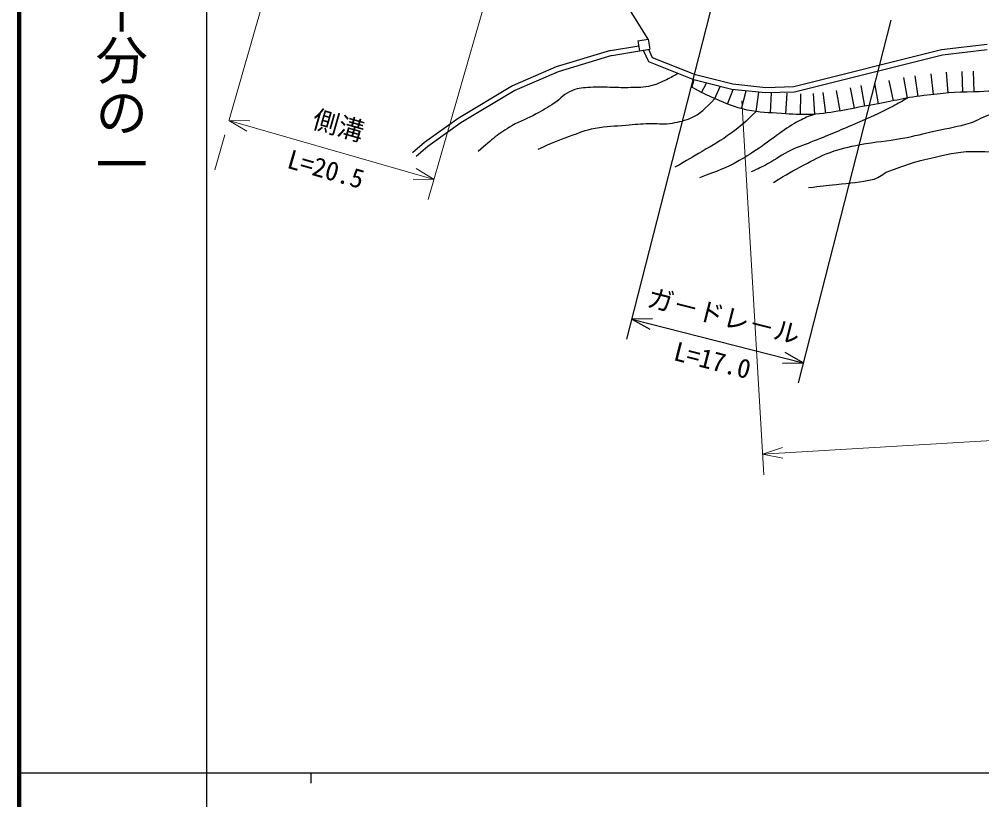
# Model space of a CAD drawing. Units: millimetres, scale not verified. Extents: x 40000 to 680000, y 20000 to 380000.
# Drawn here: x 40000 to 132444, y 202409 to 277418 of the extents above; entities that cross this region are included whole.
import ezdxf
from ezdxf.enums import TextEntityAlignment as Align

# ---------------------------------------------------------------- set-up
doc = ezdxf.new("R2010")
doc.units = ezdxf.units.MM
doc.header["$LTSCALE"] = 1000
doc.linetypes.add('CHAIN', pattern=[18.5, 12, -1.5, 3.5, -1.5])
for name, color, linetype, lineweight in [('M-BGD', 7, 'Continuous', 25), ('M-BMK', 2, 'CHAIN', 13), ('M-STR-HTXT', 7, 'Continuous', 13), ('M-STR-STRC', 7, 'Continuous', 25), ('M-TTL', 2, 'Continuous', 140), ('M-TTL-BAND', 7, 'Continuous', 25)]:
    doc.layers.add(name, color=color, linetype=linetype, lineweight=lineweight)
doc.styles.add('@ＭＳ ゴシック', font='')
doc.styles.add('ＭＳ ゴシック', font='')
doc.styles.get('@ＭＳ ゴシック').set_extended_font_data('@MS Gothic')
doc.styles.get('ＭＳ ゴシック').set_extended_font_data('MS Gothic')

msp = doc.modelspace()

# ---------------------------------------------------------------- linework, layer by layer
at = {"layer": 'M-BGD'}
for p, q in [((100409, 275516), (95464, 283458)), ((99422, 275355), (100409, 275516)), ((100409, 275516), (100570, 274529)), ((96787, 274419), (99502, 274862)), ((99422, 275355), (99583, 274368)), ((132958, 274997), (128587, 274470)), ((96787, 274419), (91583, 272841)), ((96900, 273931), (91755, 272371)), ((96900, 273931), (99583, 274368)), ((99583, 274368), (100570, 274529)), ((100456, 273331), (99955, 274429)), ((100828, 273720), (100467, 274512)), ((104955, 272064), (100828, 273720)), ((128587, 274470), (114394, 270909)), ((128678, 273977), (114463, 270411)), ((132969, 274494), (128678, 273977)), ((91583, 272841), (87381, 271032)), ((104800, 271587), (100456, 273331)), ((91755, 272371), (87610, 270586)), ((108528, 271163), (104955, 272064)), ((125323, 269848), (124971, 271816)), ((126322, 270009), (126039, 271989)), ((127794, 270192), (127571, 272179)), ((129216, 270330), (129060, 272324)), ((130626, 270410), (130552, 272409)), ((131705, 270438), (131659, 272438)), ((87381, 271032), (82143, 267877)), ((104788, 271590), (104610, 270882)), ((108440, 270669), (104800, 271587)), ((105541, 270380), (106007, 271283)), ((106801, 269787), (107319, 270952)), ((111702, 270833), (108528, 271163)), ((114394, 270909), (111702, 270833)), ((121230, 269069), (120878, 271038)), ((122534, 269297), (122171, 271263)), ((123963, 269581), (123561, 271540)), ((87610, 270586), (82417, 267459)), ((108032, 269259), (108583, 270654)), ((111683, 270333), (108440, 270669)), ((109377, 268817), (109820, 270526)), ((110766, 268539), (111022, 270401)), ((114463, 270411), (111683, 270333)), ((112154, 268424), (112257, 270349)), ((113618, 268335), (113763, 270329)), ((115038, 268255), (115071, 270255)), ((116424, 268298), (116279, 270293)), ((117463, 268398), (117223, 270383)), ((118853, 268612), (118496, 270580)), ((120224, 268878), (119839, 270841)), ((82143, 267877), (78921, 265580)), ((82417, 267459), (79231, 265187)), ((78921, 265580), (77782, 264591)), ((79231, 265187), (78110, 264213))]:
    msp.add_line(p, q, dxfattribs=at)
for points, knots in [([(103240, 272213), (102683, 271861), (102501, 271754), (101997, 271519), (101413, 271248), (101073, 271099), (100442, 270969), (99685, 270812), (99240, 270855), (98467, 270839), (97783, 270825), (97401, 270865), (96717, 270872), (95996, 270879), (95590, 270926), (94871, 270872), (94181, 270819), (93765, 270838), (93122, 270580), (92347, 270269), (92075, 269802), (91373, 269349), (90715, 268924), (90343, 268690), (89656, 268313), (88769, 267825), (88203, 267681), (87324, 267179), (85944, 266391), (85498, 265939), (84085, 264717)], [0, 0, 0, 0, 1, 1, 1, 2, 2, 2, 3, 3, 3, 4, 4, 4, 5, 5, 5, 6, 6, 6, 7, 7, 7, 8, 8, 8, 9, 9, 9, 10, 10, 10, 10]), ([(169173, 256241), (168144, 256162), (167770, 256136), (166884, 256254), (165969, 256376), (165428, 256459), (164604, 256876), (163931, 257217), (163849, 257859), (163153, 258149), (162693, 258341), (162374, 258303), (161880, 258238), (161277, 258158), (160926, 258025), (160429, 257675), (159880, 257289), (159895, 256658), (159274, 256402), (158675, 256155), (158250, 256211), (157616, 256343), (156802, 256511), (156469, 256963), (155809, 257468), (154244, 258666), (153688, 259708), (152167, 260962), (150656, 262207), (149436, 262452), (148080, 263864), (147601, 264364), (147458, 264750), (147103, 265345), (146727, 265976), (146737, 266486), (146215, 267003), (144836, 268370), (143466, 268275), (141684, 269046), (140464, 269575), (139809, 269980), (138516, 270290), (135928, 270910), (134366, 270482), (131705, 270438), (129815, 270407), (128754, 270314), (126878, 270083), (124872, 269836), (123779, 269496), (121785, 269165), (119556, 268795), (118326, 268398), (116070, 268276), (114949, 268216), (114317, 268286), (113197, 268365), (111910, 268457), (111171, 268418), (109910, 268691), (108652, 268964), (107979, 269267), (106801, 269787), (105926, 270173), (105616, 270328), (104610, 270882)], [0, 0, 0, 0, 1, 1, 1, 2, 2, 2, 3, 3, 3, 4, 4, 4, 5, 5, 5, 6, 6, 6, 7, 7, 7, 8, 8, 8, 9, 9, 9, 10, 10, 10, 11, 11, 11, 12, 12, 12, 13, 13, 13, 14, 14, 14, 15, 15, 15, 16, 16, 16, 17, 17, 17, 18, 18, 18, 19, 19, 19, 20, 20, 20, 21, 21, 21, 22, 22, 22, 22]), ([(89850, 264944), (91266, 265566), (91664, 265752), (92863, 266175), (93814, 266510), (94334, 266765), (95325, 266952), (96462, 267166), (97119, 267145), (98272, 267244), (99157, 267319), (99652, 267372), (100540, 267406), (101286, 267434), (101711, 267309), (102451, 267406), (103227, 267507), (103671, 267594), (104394, 267892), (105501, 268347), (105878, 268839), (106801, 269787)], [0, 0, 0, 0, 1, 1, 1, 2, 2, 2, 3, 3, 3, 4, 4, 4, 5, 5, 5, 6, 6, 6, 7, 7, 7, 7]), ([(125323, 269848), (124544, 269391), (124321, 269273), (123667, 268928), (122471, 268297), (121763, 268016), (120525, 267470), (118906, 266757), (117986, 266388), (116347, 265721), (115489, 265373), (114984, 265235), (114144, 264847), (113212, 264417), (112786, 263994), (111877, 263519), (111265, 263199), (111054, 263093), (110289, 262741)], [0, 0, 0, 0, 1, 1, 1, 2, 2, 2, 3, 3, 3, 4, 4, 4, 5, 5, 5, 6, 6, 6, 6]), ([(110766, 268539), (109704, 267522), (109368, 267204), (108378, 266466), (107348, 265699), (106693, 265380), (105593, 264717), (104578, 264106), (104242, 263915), (102969, 263195)], [0, 0, 0, 0, 1, 1, 1, 2, 2, 2, 3, 3, 3, 3]), ([(116424, 268298), (115714, 268044), (115491, 267950), (114921, 267665), (114127, 267268), (113744, 266935), (113010, 266434), (112239, 265907), (111845, 265557), (111067, 265041), (110332, 264554), (109922, 264277), (109156, 263843), (107741, 263041), (107147, 262872), (105334, 262191)], [0, 0, 0, 0, 1, 1, 1, 2, 2, 2, 3, 3, 3, 4, 4, 4, 5, 5, 5, 5]), ([(112427, 261737), (113814, 262572), (114197, 262812), (115375, 263422), (116335, 263918), (116855, 264246), (117869, 264620), (118960, 265023), (119612, 265135), (120752, 265365), (122332, 265683), (123247, 265690), (124833, 265980), (126083, 266209), (126768, 266412), (128008, 266693), (129324, 266992), (130087, 267069), (131376, 267470), (132173, 267719), (132536, 268109), (133352, 268280), (134307, 268481), (134879, 268538), (135846, 268410), (136990, 268258), (137577, 267876), (138600, 267341), (139908, 266656), (140595, 266167), (141741, 265235), (142659, 264490), (143098, 263985), (143976, 263195), (145543, 261786), (146470, 261052), (148025, 259632), (148984, 258756), (149441, 258175), (150455, 257364), (151885, 256220), (152781, 255700), (154342, 254741), (156552, 253382), (157415, 253019), (160241, 251686)], [0, 0, 0, 0, 1, 1, 1, 2, 2, 2, 3, 3, 3, 4, 4, 4, 5, 5, 5, 6, 6, 6, 7, 7, 7, 8, 8, 8, 9, 9, 9, 10, 10, 10, 11, 11, 11, 12, 12, 12, 13, 13, 13, 14, 14, 14, 15, 15, 15, 15]), ([(158072, 247259), (156507, 247723), (156000, 247921), (154730, 248489), (152718, 249389), (151635, 250064), (149937, 251469), (148496, 252661), (147816, 253478), (146568, 254870), (145225, 256368), (144660, 257373), (143264, 258822), (142369, 259751), (141782, 260183), (140835, 261057), (140163, 261676), (139873, 262131), (139118, 262644), (137603, 263672), (136509, 263841), (134745, 264328), (133518, 264668), (132779, 264704), (131506, 264685), (129942, 264661), (129080, 264379), (127554, 264037), (125926, 263672), (125026, 263384), (123473, 262774), (122899, 262548), (122676, 262188), (122080, 262029), (120697, 261659), (119873, 261684), (118452, 261510), (117416, 261384), (117079, 261346), (115796, 261219)], [0, 0, 0, 0, 1, 1, 1, 2, 2, 2, 3, 3, 3, 4, 4, 4, 5, 5, 5, 6, 6, 6, 7, 7, 7, 8, 8, 8, 9, 9, 9, 10, 10, 10, 11, 11, 11, 12, 12, 12, 13, 13, 13, 13])]:
    msp.add_open_spline(points, degree=3, knots=knots, dxfattribs=at)
at = {"layer": 'M-BMK'}
msp.add_line((68558, 297063), (58438, 261771), dxfattribs=at)
at = {"layer": 'M-STR-HTXT'}
for p, q in [((86955, 286846), (79287, 260106)), ((109396, 269578), (111511, 233640)), ((79838, 262028), (60132, 267679)), ((62132, 267644), (60132, 267679)), ((60132, 267679), (61847, 266649)), ((79838, 262028), (78124, 263059)), ((77839, 262063), (79838, 262028)), ((338798, 249018), (111393, 235637)), ((113291, 236267), (111393, 235637)), ((111393, 235637), (113352, 235233))]:
    msp.add_line(p, q, dxfattribs=at)
at = {"layer": 'M-STR-STRC'}
for p, q in [((107242, 281549), (98330, 246670)), ((123713, 277341), (114800, 242461)), ((100825, 248631), (98825, 248608)), ((98825, 248608), (115296, 244399)), ((98825, 248608), (100568, 247628)), ((115296, 244399), (113552, 245379)), ((113296, 244376), (115296, 244399))]:
    msp.add_line(p, q, dxfattribs=at)
at = {"layer": 'M-TTL'}
msp.add_line((40000, 380000), (40000, 20000), dxfattribs=at)
at = {"layer": 'M-TTL-BAND'}
for p, q in [((58000, 370000), (58000, 20000)), ((40000, 205000), (579000, 205000)), ((68000, 205000), (68000, 204000))]:
    msp.add_line(p, q, dxfattribs=at)

# ---------------------------------------------------------------- texts
at = {"layer": 'M-STR-HTXT', "style": 'ＭＳ ゴシック'}
msp.add_text('側溝', height=1833, rotation=344, dxfattribs=at).set_placement((70261, 265815), align=Align.BOTTOM_CENTER)
at = {"layer": 'M-STR-HTXT', "style": '@ＭＳ ゴシック'}
msp.add_text('L=20.5', height=1833, rotation=344, dxfattribs=at).set_placement((69710, 263893), align=Align.TOP_CENTER)
at = {"layer": 'M-STR-STRC', "style": 'ＭＳ ゴシック'}
msp.add_text('ガ－ドレ－ル', height=1833, rotation=345.667, dxfattribs=at).set_placement((107308, 247472), align=Align.BOTTOM_CENTER)
at = {"layer": 'M-STR-STRC', "style": '@ＭＳ ゴシック'}
msp.add_text('L=17.0', height=1833, rotation=345.667, dxfattribs=at).set_placement((106813, 245535), align=Align.TOP_CENTER)
at = {"layer": 'M-TTL-BAND', "style": '@ＭＳ ゴシック'}
msp.add_text('縮尺千分の一', height=3666, rotation=270, dxfattribs=at).set_placement((49777, 261030), align=Align.MIDDLE_RIGHT)

doc.saveas('drawing.dxf')
